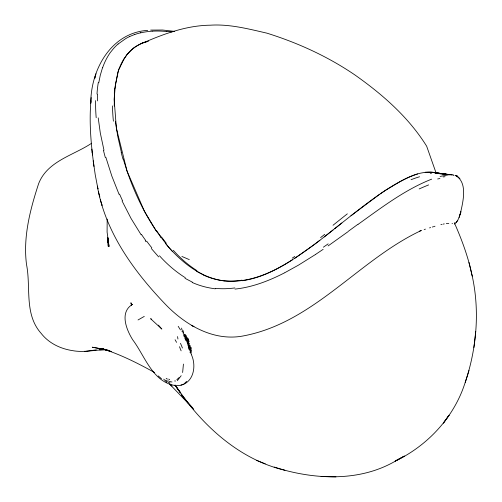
<?xml version="1.0" encoding="UTF-8"?>
<svg xmlns="http://www.w3.org/2000/svg" width="502" height="502" viewBox="0 0 502 502"><rect width="100%" height="100%" fill="white"/><g stroke="black" fill="none" stroke-linecap="round" stroke-linejoin="round"><path stroke-width="0.75" d="M97.388 100.908L97.589 94.175M107.183 219.067L107.095 232.056L109.053 246.513L107.886 239.034L108.25 246.338L107.955 238.023M107.836 238.004L107.629 242.485L107.911 237.804M114.437 93.341L114.249 106.073M193.772 409.262L181.442 394.911L187.917 402.962C212.553 434.255 245.44 460.98 284.904 470.267C321.305 479.899 362.231 480.489 395.62 460.98C425.652 446.378 450.275 421.203 462.53 389.998C476.097 353.935 480.445 313.97 472.244 276.144L471.918 274.738C468.146 256.748 461.74 239.435 454.285 222.675M91.176 97.564L90.774 103.167C90.724 69.634 111.162 32.649 147.682 30.371M181.611 328.101L181.919 329.877L183.105 330.586L183.286 333.761L184.705 334.508L184.46 335.625L185.269 335.807L185.495 334.683L184.46 335.625L183.343 335.154L184.705 334.508M183.437 364.082L182.634 372.515M90.944 100.795C89.35 118.836 90.467 137.021 92.531 154.98L91.835 149.088M114.82 88.76L117.518 74.089M473.913 347.522L475.739 331.483M188.081 345.219L188.947 341.31L187.233 341.435L186.644 340.996L187.679 337.733L186.28 338.637L186.085 339.685L188.79 340.212L187.591 342.803L187.673 343.632L188.313 343.977L189.229 343.45L188.175 344.598L190.271 345.614L188.313 345.916L188.081 345.219L189.317 344.046M187.673 343.632L188.683 342.722L187.591 342.803L187.12 342.188L188.413 339.007L185.502 338.304L185.759 337.2L183.933 336.578L185.269 335.807L184.949 336.955L186.462 335.681L186.28 338.637M98.775 82.774L100.262 75.319L102.521 67.72M188.99 349.543L189.229 348.451L191.306 348.143L190.584 347.051L188.313 345.916L188.62 344.993M132.409 304.62L132.641 304.3C119.319 312.006 126.303 329.557 132.641 339.678L132.76 339.873C145.147 356.269 152.702 382.85 176.315 385.68C193.019 385.825 197.299 366.924 191.243 354.337M95.989 73.763L94.614 78.739L95.236 76.467M459.06 217.479L460.93 211.744C459.525 216.124 458.408 221.351 454.354 224.061M460.089 214.643C462.744 202.933 468.554 182.031 454.994 175.286M465.216 382.436L469.006 370.514M453.783 175.424L453.224 174.991M119.426 68.234L120.235 66.201M455.985 222.869L457.768 220.265M181.178 375.709L177.325 380.679M123.768 59.255L126.623 55.107M187.591 342.803L188.947 341.31M184.416 383.534L186.7 381.357M176.804 379.688L179.057 377.604M118.102 44.025L125.782 38.554A73.8 58.69 38 0 1 129.729 36.514M185.502 338.304L186.669 337.375L185.759 337.2L184.755 337.953L185.884 340.601M334.778 228.617L341.849 222.988M333.014 230.01L324.254 236.9M350.917 215.797L379.349 194.481M187.233 341.435L188.79 340.212M168.201 380.616L167.197 381.401L165.817 380.058M186.085 339.685L187.233 338.8M186.644 340.996L187.698 340.187M319.899 240.27L313.135 245.396M133.852 47.935L130.658 50.646A60.541 49.039 46.7 0 0 126.617 55.094M133.996 47.828L137.661 45.412A55.942 45.299 47.4 0 1 143.453 42.683L145.988 41.835A60.303 48.801 47.2 0 1 148.586 41.12M312.897 245.572L294.9 258.241M348.005 231.698L328.088 245.93M358.164 224.3C381.533 207.596 404.737 189.787 431.664 179.145M187.836 344.309L188.313 343.977M380.24 193.86C391.918 185.953 404.072 178.31 417.589 173.968M323.137 249.35L315.4 254.545M187.12 342.188L188.143 341.504M315.124 254.727L298.458 265.15L284.634 272.793M186.794 340.061L188.413 339.007M292.315 259.917L286.278 263.644M286.247 263.663C272.642 271.751 257.921 278.572 242.102 280.731M188.438 347.258L188.714 348.143L190.584 347.051L188.438 347.258L188.313 345.916M138.037 319.969L144.287 316.404M91.621 143.246C73.323 155.494 47.345 161.029 38.61 183.719C30.164 209.547 22.966 237.063 26.512 264.447C31.086 287.508 23.989 314.164 41.12 333.341C48.738 343.148 60.278 348.721 72.382 350.603C83.897 352.824 95.286 349.693 106.826 349.637M284.352 272.944C268.89 280.844 252.374 287.276 234.992 289.083M190.114 352.655L191.413 352.009L189.932 350.496L191.469 350.145L189.229 348.451M129.723 36.502L134.787 34.443M141.244 43.718C163.087 34.13 186.117 25.483 210.263 25.194C229.514 23.945 248.277 28.878 266.869 33.145C298.012 42.877 327.881 56.538 354.889 74.936C381.978 94.043 407.423 116.163 425.451 144.294L426.662 146.201L435.949 172.594M419.572 231.152L421.341 230.468C358.836 259.729 314.252 322.165 244.123 335.769C213.902 342.006 185.069 324.982 164.932 303.798C133.501 270.923 105.225 231.886 97.363 186.129L97.94 188.921L95.229 174.752L93.253 160.897L93.956 166.482M180.977 385.166L183.983 384.03M424.165 229.546L425.458 229.138M432.341 227.042L433.433 226.703M433.985 226.534L434.996 226.226M429.549 227.895L430.616 227.575M440.091 176.422L448.537 174.847M147.67 41.553L142.744 42.77L135.735 46.517L132.076 49.278L126.88 54.781L124.207 58.696L118.635 69.916L115.41 84.543L114.136 99.289L116.382 128.217L127.044 171.075C134.272 192.14 143.842 212.478 156.298 230.976M140.497 32.768L140.83 32.686M440.9 224.576L442.086 224.306M443.216 224.087L444.283 223.898M84.33 351.569L96.334 349.825M425.156 172.224L431.293 172.017L449.623 174.778L433.515 172.412M446.297 223.635L448.819 223.478M150.638 30.095L162.592 30.02L174.752 31.413M449.874 174.765L450.35 174.746M106.085 349.649L99.421 349.75L106.731 349.75M189.932 352.021L191.413 352.009M188.714 348.143L191.306 348.143M321.079 476.429L335.963 476.9M452.107 174.803L439.382 173.661L453.143 174.966M174.596 380.949L175.581 381.005M104.523 349.486L99.383 349.179L104.849 349.517M189.593 349.982L191.469 350.145M437.179 173.46L435.642 173.322L437.142 173.46M452.051 223.572L452.547 223.616M166.821 31.325L172.01 31.965M451.405 174.759L434.337 172.675L435.046 172.983M224.294 280.9L220.855 280.392A112.078 87.059 -84.3 0 1 203.297 274.996M171.998 382.009L168.954 381.363M215.201 288.832L211.436 288.236A127.96 100.362 -79.7 0 1 192.166 282.463M104.893 349.436L92.268 347.208L108.313 350.258M434.13 172.663C416.503 169.877 400.427 181.686 385.95 190.007C361.453 206.284 339.239 225.655 315.814 243.382C290.388 262.025 262.013 282.024 229.088 281.289C204.521 280.267 184.014 264.579 168.333 246.84L165.704 243.683M106.769 349.869L100.08 348.388L111.249 351.519L102.533 348.815C120.775 354.607 137.975 363.297 154.666 372.566M274.205 467.067L284.904 470.267M438.472 173.309L435.642 172.431M256.622 460.384L265.263 463.842M457.215 176.127L455.647 175.493L457.309 176.164L459.945 178.612M168.063 382.16L170.191 383.013M181.881 256.453L189.292 259.609M455.408 175.38L457.071 176.089L455.552 175.436M192.285 282.105L185.025 278.328M203.348 274.839L196.671 271.337M151.723 319.234L150.562 318.682L161.845 329.055L158.412 325.108M181.919 331.433L183.399 332.242M166.168 378.382L167.423 379.092M193.998 326.727L191.871 325.453L192.906 326.074M168.697 379.092L169.682 379.732M166.727 382.217L163.721 379.148M158.199 375.898L161.475 378.721M170.297 384.501L171.998 385.988L170.373 384.488M190.578 353.107L191.519 354.004M169.4 383.848L191.249 406.532M158.663 256.905L151.29 248.471M172.481 251.489L168.333 246.84L156.109 230.688L144.413 211.216L127.044 171.075L123.247 159.059M191.789 407.097L192.799 408.214M175.305 385.511L180.067 392.263L174.96 385.009L187.917 402.962M145.235 240.634L146.082 241.776M160.107 236.404L160.885 237.465M175.393 385.555L180.557 393.06M141.137 234.804L131.072 218.502L122.061 200.957M178.191 326.325L180.45 329.908M175.091 339.747L176.578 342.364M119.068 194.343L111.864 176.171L105.859 157.327M180.488 343.293L182.452 348.018M179.484 346.706L181.115 350.842M101.247 202.607L102.025 205.337L100.444 199.79M121.409 152.413L117.744 136.306L115.397 121.227M99.201 194.594L99.785 196.972L98.505 191.758M103.977 150.236L100.312 133.068L98.223 117.895M468.993 262.477L472.244 276.144M177.551 336.585L177.946 339.032M93.585 163.514L92.192 152.037M134.818 34.487A76.925 61.25 38.4 0 1 140.522 32.825M140.88 32.799A83.388 66.559 38.9 0 1 152.646 31.155M152.796 31.149A96.742 77.609 39.8 0 1 166.846 31.544M443.159 176.936A183.945 8.973 -15.9 0 1 445.029 176.685M437.656 178.976A174.188 10.304 -19.2 0 1 439.915 178.511M419.176 188.94A119.815 14.721 -31.4 0 1 428.633 184.918M357.945 224.281A149.678 2.278 -36.1 0 1 348.394 231.24M328.157 243.865A190.503 47.734 -38 0 1 323.363 247.191M234.854 287.941A133.432 103.324 -71.3 0 1 215.289 288.368M185.288 277.706A162.93 127.05 -84 0 1 159.46 255.756M151.824 247.837A225.85 181.737 -77.2 0 1 146.672 241.123M145.567 240.289A246.633 201.509 -74 0 1 141.489 234.453M122.513 200.706A343.544 304.501 -45.1 0 1 119.558 194.086M105.294 157.44A326.495 289.008 6.1 0 1 103.443 150.324M96.189 117.725A203.963 168.415 31.8 0 1 95.631 100.607M96.999 94.025A150.6 120.831 38.4 0 1 98.279 82.604M102.609 67.764A94.903 75.432 40.6 0 1 110.183 52.697L113.301 48.826A77.402 61.614 38.9 0 1 118.083 44.013M120.16 66.157A75.457 61.3 45.1 0 1 123.712 59.217M430.277 173.234A161.186 19.885 -22.3 0 1 431.482 173.315M411.075 179.691A104.24 17.972 -33.7 0 1 419.59 176.754M333.027 225.266A134.624 10.078 -38.2 0 1 347.334 213.839M324.763 234.34A180.632 34.494 -40.7 0 1 320.602 237.578M294.806 256.453A191.413 100.331 -49.8 0 1 292.252 258.128M242.064 280.16A115.008 88.816 -78 0 1 224.312 280.794M196.953 270.653A148.642 115.134 -86 0 1 173.303 250.297M166.2 243.081A208.518 167.015 -79.4 0 1 161.431 236.85M160.383 236.103A227.808 185.294 -76.5 0 1 156.599 230.675M122.996 159.121A319.285 289.805 -5.9 0 1 121.189 152.464M113.396 121.189A207.828 179.622 26.3 0 1 112.504 105.903M114.305 93.309A143.252 118.949 38.4 0 1 114.694 88.722M117.368 74.026A92.519 75.513 43.3 0 1 119.3 68.172M449.014 415.254L443.454 423.029L449.014 415.254M190.321 349.085L189.386 349.674L190.321 349.085M404.311 456.105L395.212 461.049L404.311 456.105M131.649 305.599L130.934 302.769L131.631 305.561"/></g></svg>
